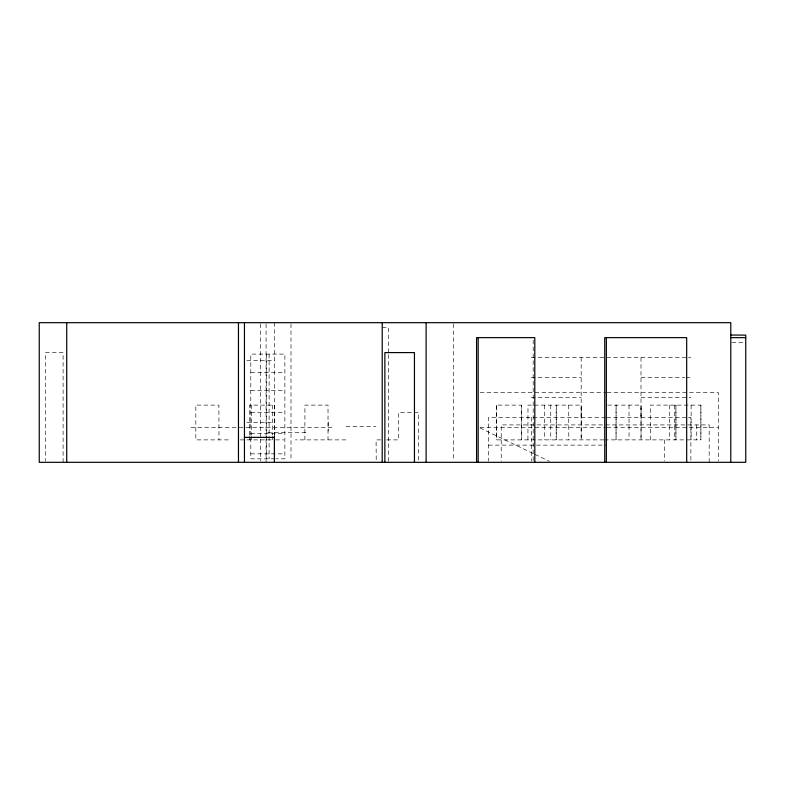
<?xml version="1.0" encoding="UTF-8"?>
<svg xmlns="http://www.w3.org/2000/svg" width="785" height="785" viewBox="0 0 785 785"><rect width="100%" height="100%" fill="white"/><g stroke="black" fill="none" stroke-linecap="round" stroke-linejoin="round"><path stroke-width="0.59" stroke-dasharray="3.92 2.94" d="M249.444 439.885L249.453 436.283M249.453 435.086L249.493 405.119L274.348 405.119L274.387 435.086M304.874 439.885L304.923 405.119L328.022 405.119L328.022 439.885L295.454 439.885M603.861 439.885L496.355 439.885L496.405 405.119L521.348 405.119L521.348 439.885L521.348 405.119M527.932 439.885L527.981 405.119L581.194 405.119L581.194 439.885L581.194 405.119M650.294 439.885L650.343 405.119L700.887 405.119L700.887 439.885L605.078 439.885M382.216 327.669L388.703 327.669L388.703 353.368M731.934 342.623L744.602 342.623M531.288 357.587L687.238 357.587M688.455 357.587L690.888 357.587M246.843 360.58L274.377 360.58M250.778 372.306L284.867 372.306M531.288 377.536L581.165 377.536M641.011 377.536L684.805 377.536M686.021 377.536L690.888 377.536M250.778 390.508L284.867 390.508M480.145 392.5L605.951 392.5M607.168 392.5L718.324 392.5L718.324 461.119M531.288 397.485L581.165 397.485M641.011 397.485L690.888 397.485M607.629 405.119L641.041 405.119L641.041 439.885L641.041 405.119M250.778 412.449L284.867 412.449M605.598 417.434L488.476 417.434L488.476 461.178M606.815 417.434L687.238 417.434M688.455 417.434L690.888 417.434L690.888 461.109M246.843 422.428L274.377 422.428M346.077 426.412L376.005 426.412M190.981 427.413L331.927 427.413M480.145 427.413L605.951 427.413M607.031 427.413L718.324 427.413M267.607 432.398L307.504 432.398M250.778 433.399L284.867 433.399M228.386 439.885L195.818 439.885L195.818 405.119L218.917 405.119L218.966 439.885M240.024 439.885L274.397 439.885M275.574 439.885L283.817 439.885M328.209 439.885L346.165 439.885M380.813 439.885L376.093 439.885L376.221 461.138M386.72 439.885L398.535 439.885L398.672 412.449L418.631 412.449L418.631 462.326M488.476 445.124L605.951 445.124M250.778 453.848L284.867 453.848M275.093 458.832L250.778 458.832L250.778 354.094L284.867 354.094L284.867 458.832L276.32 458.832M480.027 427.943L533.879 453.858M534.977 454.387L549.264 461.266M691.094 405.119L691.134 439.885M629.011 405.119L629.06 439.885M568.732 405.119L568.782 439.885M709.189 462.326L709.189 424.921L501.222 424.921L501.222 461.217M700.887 405.119L700.887 439.885M696.727 424.921L696.727 439.885M674.57 405.119L674.57 439.885M669.497 405.119L669.497 439.885M664.306 439.885L664.306 461.138M641.011 357.587L641.011 417.434M581.165 357.587L581.165 417.434M550.756 405.119L550.756 439.885M544.643 405.119L544.643 439.885M533.182 340.082L533.182 461.099M531.288 417.434L531.288 461.109M496.355 405.119L496.355 439.885M453.691 323.901L453.691 461.099M388.703 354.594L388.703 462.326M328.209 421.938L328.209 430.916M291 323.901L291 461.099M274.377 322.674L274.377 436.166M272.591 405.119L272.591 435.086M272.591 436.283L272.591 439.885M269.108 354.094L269.108 458.832M266.547 354.094L266.547 458.832M266.086 323.901L266.086 437.824M266.086 439.05L266.086 462.326M260.326 323.901L260.326 437.824M260.326 439.05L260.326 461.099M251.249 405.119L251.249 435.086M251.249 436.283L251.249 439.885M63.104 462.326L63.104 352.602L45.363 352.602L45.363 461.109M556.261 405.119L556.202 439.885L556.202 405.119M616.107 405.119L616.048 439.885L616.048 405.119M675.954 405.119L675.905 439.885L675.905 405.119"/><path stroke-width="1.18" d="M730.786 337.638L745.75 337.638M244.449 437.382L274.377 437.382M730.786 335.028L745.75 335.126L745.75 462.326L39.25 462.326L39.25 322.674L730.786 322.674L730.786 462.326M686.679 462.326L686.679 337.638L604.735 337.638L604.735 462.326M606.354 337.638L606.354 462.326M534.801 462.326L534.801 337.638L476.564 337.638L476.564 462.326M478.173 337.638L478.173 462.326M426.118 322.674L426.118 462.326M414.451 462.326L414.451 352.602L384.866 352.602L384.866 462.326M382.216 322.674L382.216 462.326M274.377 436.578L274.377 462.326M244.449 322.674L244.449 462.326M238.463 322.674L238.463 462.326M66.735 322.674L66.735 462.326"/></g></svg>
